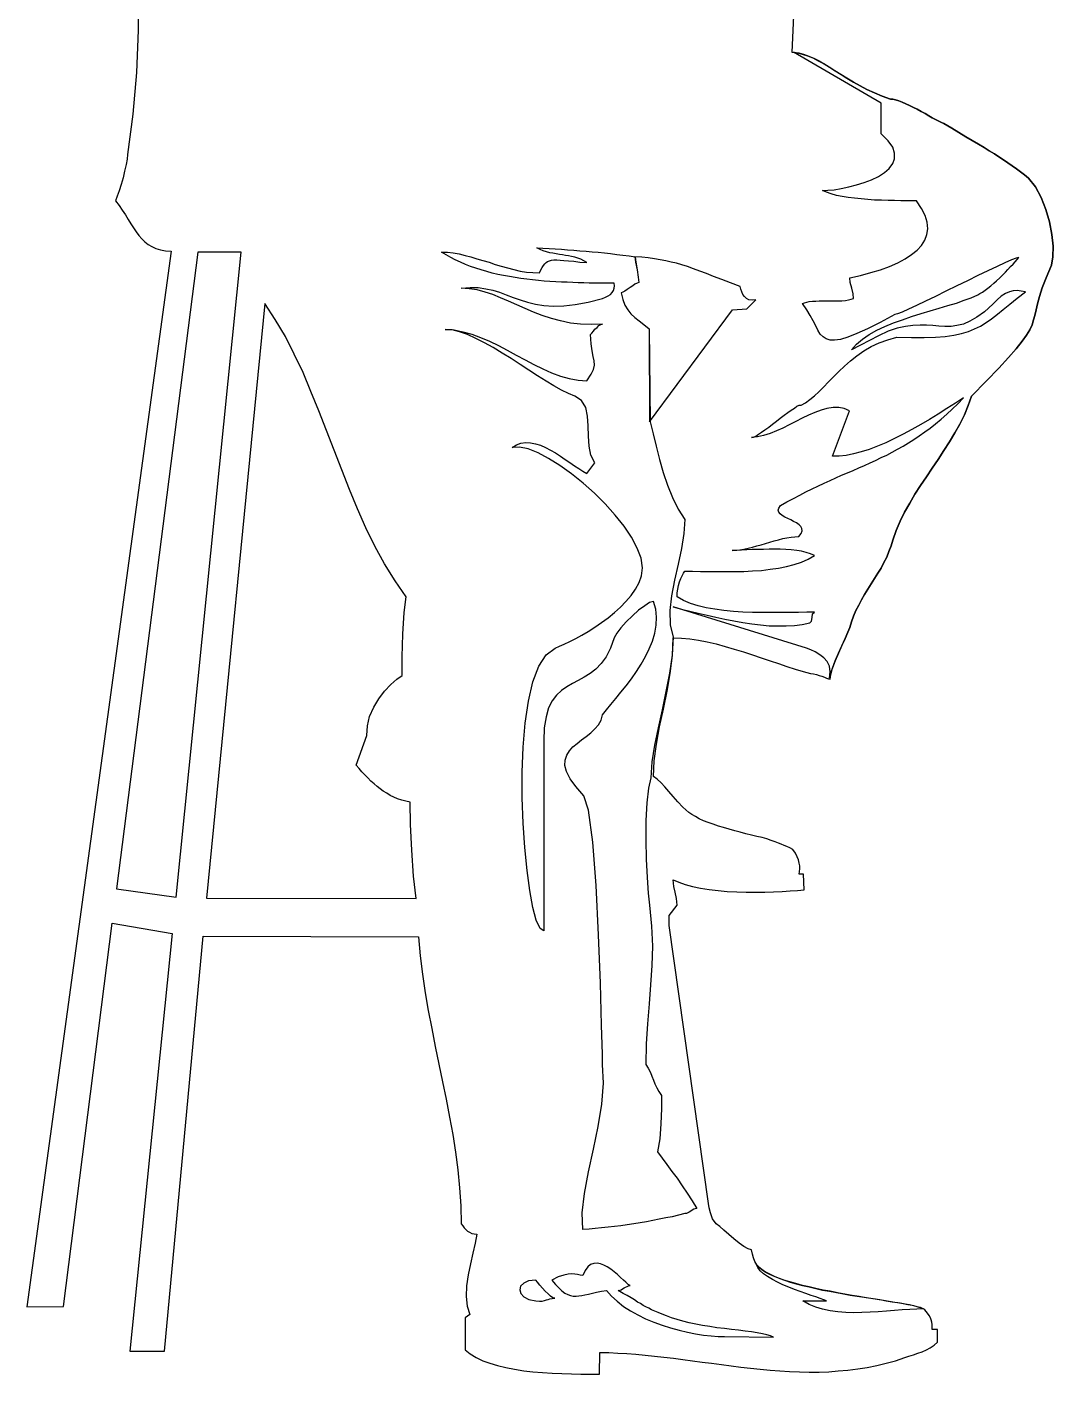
# Model space of a CAD drawing. Extents: x 143.79 to 144.6, y 53.79 to 55.53.
# Drawn here: x 143.793 to 144.498, y 53.795 to 54.722 of the extents above; entities that cross this region are included whole.
import ezdxf

# ---------------------------------------------------------------- set-up
doc = ezdxf.new("R2010")
doc.units = 0
doc.layers.get('0').update_dxf_attribs({"linetype": 'CONTINUOUS'})

msp = doc.modelspace()

# ---------------------------------------------------------------- linework, layer by layer
at = {"linetype": 'CONTINUOUS'}
for points in [[(143.86946, 54.74917), (143.86929, 54.71938), (143.86805, 54.69012), (143.86558, 54.66156), (143.86189, 54.63388), (143.86171, 54.63071), (143.861, 54.62683), (143.85994, 54.62242), (143.85889, 54.61784), (143.85747, 54.61326), (143.85624, 54.60886), (143.85483, 54.60516), (143.85378, 54.60199), (143.85624, 54.59863), (143.85835, 54.59546), (143.86047, 54.59229), (143.86241, 54.58912), (143.86418, 54.58612), (143.86611, 54.5833), (143.86787, 54.58065), (143.86982, 54.57818), (143.87175, 54.57572), (143.87387, 54.57378), (143.87616, 54.57184), (143.87863, 54.57043), (143.88145, 54.5692), (143.88462, 54.56814), (143.88797, 54.56761), (143.89185, 54.56743), (143.79278, 53.84118), (143.81799, 53.84153), (143.85131, 54.10507), (143.89273, 54.09802), (143.86347, 53.81068), (143.88744, 53.81068), (143.91406, 54.09625), (144.06196, 54.09572), (144.06319, 54.08268), (144.06477, 54.06998), (144.06654, 54.0573), (144.06865, 54.04495), (144.07112, 54.03261), (144.07359, 54.02028), (144.07606, 54.00811), (144.07852, 53.99595), (144.08099, 53.98396), (144.08346, 53.9718), (144.08558, 53.95981), (144.08751, 53.94765), (144.0891, 53.93549), (144.09034, 53.92315), (144.09104, 53.91081), (144.09139, 53.89829), (144.09245, 53.89689), (144.09351, 53.89565), (144.09457, 53.89442), (144.0958, 53.89336), (144.09703, 53.89248), (144.09862, 53.89177), (144.10021, 53.89142), (144.10214, 53.89125), (144.10109, 53.88507), (144.0995, 53.8782), (144.09774, 53.8708), (144.09615, 53.86321), (144.09509, 53.85564), (144.09474, 53.84841), (144.09545, 53.84171), (144.09738, 53.83607), (144.09421, 53.83361), (144.09421, 53.81175), (144.09756, 53.80892), (144.10162, 53.80645), (144.1062, 53.80416), (144.11113, 53.8024), (144.11643, 53.80081), (144.12207, 53.7994), (144.12806, 53.79835), (144.1344, 53.79729), (144.14075, 53.79658), (144.14727, 53.79605), (144.15397, 53.7957), (144.16066, 53.79535), (144.16719, 53.79517), (144.17371, 53.795), (144.18023, 53.795), (144.1864, 53.795), (144.18675, 53.8098), (144.19292, 53.8098), (144.19909, 53.80945), (144.20526, 53.8091), (144.2116, 53.80875), (144.21795, 53.80804), (144.22429, 53.80733), (144.23082, 53.80663), (144.23734, 53.80593), (144.24386, 53.80504), (144.25038, 53.80416), (144.25709, 53.80328), (144.26361, 53.8024), (144.2703, 53.80152), (144.277, 53.80064), (144.2837, 53.79976), (144.2904, 53.79905), (144.2971, 53.79835), (144.30379, 53.79764), (144.3105, 53.79712), (144.3172, 53.79676), (144.32407, 53.79658), (144.33077, 53.79641), (144.33747, 53.79641), (144.34416, 53.79658), (144.35068, 53.79712), (144.35738, 53.79764), (144.36409, 53.79852), (144.37061, 53.79958), (144.37713, 53.80081), (144.38365, 53.8024), (144.39017, 53.80416), (144.39652, 53.80628), (144.39934, 53.80733), (144.40234, 53.80822), (144.40533, 53.80928), (144.40833, 53.81033), (144.41132, 53.81175), (144.41397, 53.81315), (144.41661, 53.81492), (144.4189, 53.81703), (144.4189, 53.82567), (144.41538, 53.82567), (144.4152, 53.82761), (144.4152, 53.82919), (144.41503, 53.83061), (144.41467, 53.83219), (144.41414, 53.83361), (144.41326, 53.83519), (144.41203, 53.83695), (144.41027, 53.83906), (144.40956, 53.8396), (144.40815, 53.8403), (144.40639, 53.84083), (144.40427, 53.84136), (144.40163, 53.84206), (144.39863, 53.84259), (144.39528, 53.8433), (144.39176, 53.844), (144.38771, 53.84453), (144.38365, 53.84524), (144.37924, 53.84594), (144.37466, 53.84682), (144.3699, 53.84753), (144.36514, 53.84841), (144.36021, 53.84912), (144.35527, 53.85), (144.35016, 53.85088), (144.34522, 53.85193), (144.34028, 53.85281), (144.33535, 53.85388), (144.33059, 53.85493), (144.32601, 53.85599), (144.3216, 53.85723), (144.31737, 53.85845), (144.31332, 53.85969), (144.30961, 53.86092), (144.30626, 53.86233), (144.30309, 53.86375), (144.30045, 53.86516), (144.29815, 53.86674), (144.29622, 53.86833), (144.2948, 53.87009), (144.29339, 53.87238), (144.29251, 53.87485), (144.29163, 53.8775), (144.29111, 53.88049), (144.28882, 53.88102), (144.28582, 53.88278), (144.28247, 53.88507), (144.27894, 53.88807), (144.27541, 53.89107), (144.27207, 53.89389), (144.26925, 53.89653), (144.26678, 53.89829), (144.26413, 53.90182), (144.26378, 53.90305), (144.2629, 53.90588), (144.26184, 53.90922), (144.26149, 53.9124), (144.23435, 54.10348), (144.23435, 54.11035), (144.23981, 54.11741), (144.23946, 54.12217), (144.23858, 54.1264), (144.23752, 54.13045), (144.23716, 54.13503), (144.24104, 54.13327), (144.24545, 54.13168), (144.25056, 54.13028), (144.25602, 54.12921), (144.26184, 54.12833), (144.26801, 54.12763), (144.27436, 54.12692), (144.28088, 54.12657), (144.2874, 54.1264), (144.29375, 54.1264), (144.3001, 54.1264), (144.30626, 54.12657), (144.31208, 54.12692), (144.31772, 54.12728), (144.32266, 54.12763), (144.32724, 54.12816), (144.32671, 54.13873), (144.32372, 54.13873), (144.32407, 54.14067), (144.32424, 54.14261), (144.32424, 54.14455), (144.32389, 54.14649), (144.32336, 54.1486), (144.32248, 54.15072), (144.32125, 54.15319), (144.31949, 54.15583), (144.31737, 54.15689), (144.31525, 54.15795), (144.31349, 54.15866), (144.31155, 54.15954), (144.30961, 54.16024), (144.30732, 54.16112), (144.30467, 54.162), (144.30168, 54.16306), (144.29833, 54.16394), (144.29463, 54.16482), (144.29093, 54.1657), (144.28723, 54.16658), (144.28335, 54.16765), (144.27947, 54.1687), (144.27577, 54.16975), (144.27189, 54.17082), (144.26837, 54.17187), (144.26466, 54.17311), (144.26132, 54.17434), (144.25814, 54.17558), (144.25514, 54.17698), (144.2525, 54.1784), (144.25003, 54.17981), (144.24791, 54.18122), (144.24386, 54.18492), (144.24034, 54.18862), (144.23716, 54.19215), (144.23416, 54.19567), (144.23152, 54.19884), (144.22888, 54.20167), (144.22624, 54.20413), (144.22359, 54.2059), (144.22412, 54.21682), (144.22571, 54.22828), (144.22782, 54.24009), (144.23047, 54.25225), (144.23294, 54.26459), (144.23505, 54.27693), (144.23663, 54.28927), (144.23716, 54.30144), (144.24281, 54.30126), (144.24862, 54.30073), (144.25462, 54.29985), (144.26061, 54.29861), (144.26678, 54.29721), (144.27295, 54.29544), (144.27912, 54.29368), (144.28547, 54.29174), (144.29163, 54.2898), (144.29763, 54.28769), (144.30379, 54.28557), (144.30961, 54.28363), (144.31543, 54.28169), (144.32107, 54.27993), (144.32653, 54.27817), (144.33165, 54.27675), (144.33376, 54.27658), (144.3357, 54.27623), (144.33764, 54.27552), (144.3394, 54.27499), (144.34116, 54.27429), (144.34258, 54.27358), (144.34399, 54.27323), (144.34504, 54.27306), (144.34558, 54.27623), (144.3468, 54.28063), (144.34857, 54.28557), (144.35086, 54.29086), (144.35315, 54.29597), (144.35545, 54.3009), (144.35721, 54.30532), (144.35862, 54.30849), (144.35985, 54.31236), (144.36126, 54.31624), (144.36285, 54.32012), (144.36479, 54.32382), (144.36673, 54.32752), (144.36884, 54.33123), (144.37113, 54.33475), (144.37342, 54.33845), (144.37572, 54.34215), (144.37801, 54.34586), (144.38012, 54.34938), (144.38206, 54.35326), (144.384, 54.35696), (144.38559, 54.36084), (144.387, 54.36472), (144.38823, 54.3686), (144.39052, 54.37512), (144.39317, 54.38164), (144.39634, 54.38781), (144.39987, 54.39398), (144.40339, 54.40015), (144.40727, 54.40614), (144.41132, 54.41213), (144.41538, 54.41813), (144.41943, 54.42412), (144.42331, 54.43012), (144.42719, 54.43628), (144.43089, 54.44228), (144.43424, 54.44845), (144.43741, 54.45479), (144.44005, 54.46114), (144.44235, 54.46766), (144.45257, 54.47807), (144.46103, 54.48688), (144.46773, 54.49428), (144.47302, 54.50027), (144.47707, 54.50538), (144.48007, 54.50962), (144.48236, 54.51332), (144.48395, 54.51666), (144.48501, 54.52002), (144.48589, 54.52319), (144.48677, 54.52689), (144.48782, 54.53112), (144.48906, 54.53605), (144.491, 54.54205), (144.49364, 54.5491), (144.49735, 54.55774), (144.49823, 54.56355), (144.4984, 54.57078), (144.49752, 54.57889), (144.49593, 54.58753), (144.49347, 54.59599), (144.49029, 54.60427), (144.48624, 54.6115), (144.48148, 54.61749), (144.47866, 54.61978), (144.47602, 54.6219), (144.47319, 54.62401), (144.47038, 54.62613), (144.46738, 54.62806), (144.46438, 54.63018), (144.46121, 54.63212), (144.45804, 54.63424), (144.45451, 54.63635), (144.45099, 54.63864), (144.44711, 54.64093), (144.44288, 54.6434), (144.43847, 54.64604), (144.43371, 54.64887), (144.42877, 54.65186), (144.42331, 54.65503), (144.42173, 54.65574), (144.41978, 54.6568), (144.41767, 54.65786), (144.41538, 54.65909), (144.41291, 54.6605), (144.41044, 54.66191), (144.4078, 54.66332), (144.40498, 54.66491), (144.40234, 54.66614), (144.39969, 54.66755), (144.39722, 54.66878), (144.39475, 54.66985), (144.39228, 54.67073), (144.39017, 54.67143), (144.38823, 54.67178), (144.38664, 54.67196), (144.381, 54.6739), (144.37554, 54.67619), (144.37043, 54.67848), (144.36567, 54.68113), (144.36109, 54.68359), (144.35668, 54.68624), (144.35245, 54.68888), (144.34839, 54.69135), (144.34452, 54.69381), (144.34081, 54.69611), (144.33711, 54.69804), (144.33341, 54.69999), (144.32988, 54.7014), (144.32618, 54.70263), (144.32266, 54.70351), (144.31896, 54.70387), (144.32019, 54.72942)], [(144.34469, 54.27358), (144.34522, 54.27799), (144.34469, 54.28187), (144.34311, 54.28504), (144.34081, 54.28769), (144.33799, 54.2898), (144.33482, 54.29174), (144.33183, 54.29315), (144.32883, 54.29438), (144.23716, 54.32259), (144.24281, 54.32118), (144.24862, 54.31977), (144.25444, 54.31836), (144.26061, 54.31695), (144.2666, 54.31554), (144.27277, 54.31431), (144.27894, 54.31307), (144.28511, 54.31184), (144.29128, 54.31096), (144.29727, 54.31025), (144.30327, 54.30972), (144.30909, 54.30955), (144.3149, 54.30955), (144.32054, 54.30989), (144.32583, 54.3106), (144.33112, 54.31166), (144.33235, 54.31289), (144.33271, 54.31536), (144.33305, 54.31783), (144.33429, 54.31906), (144.329, 54.31906), (144.32336, 54.31888), (144.31737, 54.31888), (144.3112, 54.31871), (144.30486, 54.31871), (144.29833, 54.31871), (144.29163, 54.31888), (144.28511, 54.31906), (144.27859, 54.31942), (144.27207, 54.32012), (144.2659, 54.321), (144.2599, 54.32206), (144.25426, 54.32347), (144.24898, 54.32506), (144.24422, 54.32717), (144.23981, 54.32964), (144.23999, 54.33228), (144.24034, 54.33493), (144.24087, 54.33739), (144.24157, 54.33986), (144.24245, 54.34215), (144.24334, 54.34409), (144.24422, 54.34586), (144.24527, 54.34726), (144.25056, 54.34726), (144.25602, 54.34709), (144.26166, 54.34709), (144.26748, 54.34692), (144.27348, 54.34692), (144.27965, 54.34692), (144.28582, 54.34709), (144.29181, 54.34744), (144.2978, 54.3478), (144.30379, 54.3485), (144.30961, 54.34921), (144.31508, 54.35044), (144.32037, 54.35185), (144.32548, 54.35344), (144.33006, 54.35555), (144.33429, 54.35802), (144.33165, 54.35925), (144.32865, 54.36013), (144.32548, 54.36101), (144.32213, 54.36155), (144.31842, 54.3619), (144.31473, 54.36225), (144.31085, 54.36243), (144.30697, 54.36243), (144.30309, 54.36243), (144.29922, 54.36225), (144.29516, 54.36208), (144.29146, 54.36208), (144.28775, 54.3619), (144.28423, 54.36172), (144.28088, 54.36155), (144.27771, 54.36155), (144.28035, 54.36172), (144.283, 54.3619), (144.28582, 54.36243), (144.28864, 54.36296), (144.29163, 54.36384), (144.29463, 54.36455), (144.29763, 54.36543), (144.30062, 54.36631), (144.30362, 54.36719), (144.30662, 54.36807), (144.30961, 54.36877), (144.31261, 54.36965), (144.31543, 54.37019), (144.31825, 54.37071), (144.32089, 54.37089), (144.32354, 54.37107), (144.32513, 54.37318), (144.32583, 54.37494), (144.32565, 54.37653), (144.32495, 54.37794), (144.32372, 54.37918), (144.32196, 54.3804), (144.32001, 54.38146), (144.31808, 54.38252), (144.31596, 54.3834), (144.31385, 54.38446), (144.31208, 54.38552), (144.31067, 54.38658), (144.30979, 54.38781), (144.30943, 54.38922), (144.30979, 54.39063), (144.31102, 54.39239), (144.31543, 54.39486), (144.31984, 54.39733), (144.32424, 54.39962), (144.32848, 54.40174), (144.33271, 54.40385), (144.33676, 54.40579), (144.34099, 54.40773), (144.34504, 54.40966), (144.3491, 54.41143), (144.35298, 54.4132), (144.35703, 54.41478), (144.36091, 54.41654), (144.36479, 54.41831), (144.36866, 54.41989), (144.37254, 54.42165), (144.37642, 54.42341), (144.38012, 54.42536), (144.384, 54.42712), (144.38771, 54.42906), (144.3914, 54.43117), (144.39528, 54.43329), (144.39899, 54.4354), (144.40268, 54.43787), (144.40639, 54.44034), (144.41027, 54.44298), (144.41397, 54.44563), (144.41767, 54.44862), (144.42155, 54.45179), (144.42542, 54.45515), (144.42913, 54.45867), (144.43301, 54.46237), (144.43688, 54.46643), (144.43124, 54.46273), (144.42525, 54.45902), (144.41943, 54.45533), (144.41344, 54.45162), (144.40744, 54.4481), (144.40128, 54.44457), (144.39528, 54.4414), (144.38947, 54.4384), (144.38347, 54.43558), (144.37765, 54.43311), (144.37201, 54.431), (144.36655, 54.42923), (144.36126, 54.42783), (144.35615, 54.42677), (144.35122, 54.42641), (144.34663, 54.42641), (144.35844, 54.45761), (144.35474, 54.4592), (144.35104, 54.4599), (144.34716, 54.4599), (144.34293, 54.4592), (144.33888, 54.45797), (144.33464, 54.45638), (144.33024, 54.45462), (144.32583, 54.4525), (144.32142, 54.45021), (144.31702, 54.44792), (144.31261, 54.44563), (144.30821, 54.44369), (144.30379, 54.44192), (144.29939, 54.44051), (144.29516, 54.43963), (144.29111, 54.43928), (144.29234, 54.43946), (144.29392, 54.44016), (144.29586, 54.4414), (144.29798, 54.44281), (144.30027, 54.44439), (144.30291, 54.44633), (144.30556, 54.44827), (144.30821, 54.45039), (144.31085, 54.4525), (144.31349, 54.45444), (144.31596, 54.45638), (144.31842, 54.45797), (144.32054, 54.45938), (144.3223, 54.46061), (144.32389, 54.46132), (144.32513, 54.46149), (144.32812, 54.46308), (144.33112, 54.4652), (144.33429, 54.46784), (144.33729, 54.47066), (144.34064, 54.47383), (144.34399, 54.47736), (144.34734, 54.48088), (144.35104, 54.48459), (144.35491, 54.48828), (144.35915, 54.49182), (144.36355, 54.49534), (144.36831, 54.49869), (144.37342, 54.50168), (144.37889, 54.50433), (144.38471, 54.50645), (144.39105, 54.50821), (144.4011, 54.50785), (144.40974, 54.50785), (144.41749, 54.50821), (144.42419, 54.50874), (144.43018, 54.50962), (144.43548, 54.51067), (144.44023, 54.51209), (144.44447, 54.51385), (144.44852, 54.51578), (144.4524, 54.51825), (144.4561, 54.5209), (144.46015, 54.52389), (144.4642, 54.52724), (144.46879, 54.53095), (144.47373, 54.535), (144.47937, 54.5394), (144.47654, 54.53993), (144.47373, 54.54029), (144.47108, 54.54011), (144.46843, 54.5394), (144.46562, 54.53817), (144.46279, 54.53641), (144.45998, 54.53395), (144.45698, 54.53077), (144.45134, 54.52566), (144.44605, 54.52196), (144.44129, 54.51913), (144.43671, 54.5172), (144.4323, 54.51614), (144.42825, 54.51561), (144.42402, 54.51561), (144.41996, 54.51578), (144.41573, 54.51614), (144.41132, 54.51649), (144.40692, 54.51649), (144.40198, 54.51632), (144.39687, 54.51561), (144.39123, 54.51438), (144.38506, 54.51226), (144.37836, 54.50909), (144.35985, 54.49957), (144.3632, 54.50345), (144.36743, 54.50679), (144.37201, 54.50997), (144.37713, 54.51297), (144.38277, 54.51561), (144.38876, 54.51808), (144.39493, 54.5202), (144.4011, 54.52248), (144.40762, 54.52442), (144.41397, 54.52636), (144.42014, 54.52812), (144.42613, 54.52989), (144.43194, 54.53165), (144.43724, 54.53359), (144.44217, 54.53535), (144.44658, 54.53729), (144.44816, 54.53817), (144.44993, 54.53905), (144.45169, 54.54047), (144.45363, 54.54187), (144.45557, 54.54346), (144.45768, 54.54522), (144.45962, 54.54699), (144.46174, 54.54892), (144.46368, 54.55086), (144.46562, 54.5528), (144.46738, 54.55474), (144.46914, 54.55668), (144.4709, 54.55845), (144.47231, 54.56003), (144.47373, 54.56162), (144.47478, 54.56303), (144.47302, 54.5625), (144.46985, 54.56126), (144.46526, 54.55933), (144.45998, 54.55686), (144.45363, 54.55386), (144.44676, 54.55051), (144.43953, 54.54699), (144.43213, 54.54346), (144.42472, 54.53976), (144.41749, 54.53623), (144.41062, 54.53288), (144.40445, 54.52989), (144.39899, 54.52742), (144.39458, 54.52548), (144.3914, 54.52425), (144.38964, 54.52372), (144.37942, 54.51825), (144.37078, 54.51402), (144.36338, 54.51067), (144.35738, 54.50821), (144.35227, 54.50662), (144.34822, 54.50609), (144.34504, 54.50609), (144.3424, 54.50697), (144.34028, 54.50838), (144.33835, 54.51032), (144.33676, 54.51297), (144.33517, 54.51596), (144.33341, 54.51931), (144.33147, 54.52301), (144.32918, 54.52707), (144.32618, 54.5313), (144.32741, 54.53183), (144.329, 54.53236), (144.33077, 54.53271), (144.33288, 54.53288), (144.33517, 54.53288), (144.33764, 54.53306), (144.34011, 54.53306), (144.34275, 54.53306), (144.3454, 54.53306), (144.34804, 54.53306), (144.35068, 54.53324), (144.35315, 54.53324), (144.35562, 54.53341), (144.35774, 54.53376), (144.35967, 54.53429), (144.36126, 54.53483), (144.36091, 54.538), (144.36003, 54.54187), (144.35897, 54.54575), (144.35862, 54.54892), (144.36602, 54.55068), (144.37308, 54.55263), (144.37977, 54.55456), (144.38594, 54.55686), (144.39158, 54.55933), (144.39669, 54.56197), (144.4011, 54.56497), (144.40498, 54.56797), (144.40798, 54.57131), (144.41027, 54.57484), (144.41167, 54.57872), (144.41221, 54.58277), (144.41185, 54.58717), (144.41044, 54.59176), (144.40798, 54.59669), (144.40445, 54.60199), (144.40128, 54.60199), (144.39757, 54.60199), (144.39369, 54.60199), (144.38947, 54.60216), (144.38506, 54.60216), (144.38048, 54.60234), (144.37572, 54.60251), (144.37113, 54.60287), (144.36655, 54.60322), (144.36197, 54.60375), (144.35756, 54.60427), (144.35333, 54.60498), (144.34945, 54.60568), (144.34575, 54.60674), (144.34258, 54.6078), (144.33976, 54.60903), (144.34346, 54.60921), (144.34787, 54.60956), (144.3528, 54.61044), (144.35791, 54.6115), (144.3632, 54.6129), (144.36849, 54.61449), (144.3736, 54.61643), (144.37836, 54.61872), (144.38241, 54.62137), (144.38576, 54.62418), (144.38823, 54.62754), (144.38947, 54.63089), (144.38947, 54.63476), (144.38823, 54.63881), (144.38506, 54.64323), (144.3803, 54.64799), (144.3803, 54.66914), (144.32001, 54.70422), (144.32354, 54.70368), (144.32689, 54.7028), (144.33041, 54.70157), (144.33394, 54.69999), (144.33747, 54.69823), (144.34099, 54.69611), (144.34469, 54.69381), (144.34857, 54.69135), (144.35262, 54.68888), (144.35668, 54.68624), (144.36109, 54.68359), (144.36567, 54.68113), (144.37043, 54.67848), (144.37554, 54.67619), (144.381, 54.6739), (144.38664, 54.67196), (144.38823, 54.67178), (144.39017, 54.67143), (144.39228, 54.67073), (144.39475, 54.66985), (144.39722, 54.66878), (144.39969, 54.66755), (144.40234, 54.66614), (144.40498, 54.66491), (144.4078, 54.66332), (144.41044, 54.66191), (144.41291, 54.6605), (144.41538, 54.65909), (144.41767, 54.65786), (144.41978, 54.6568), (144.42173, 54.65574), (144.42331, 54.65503), (144.42877, 54.65186), (144.43371, 54.64887), (144.43847, 54.64604), (144.44288, 54.6434), (144.44711, 54.64093), (144.45099, 54.63864), (144.45451, 54.63635), (144.45804, 54.63424), (144.46121, 54.63212), (144.46438, 54.63018), (144.46738, 54.62806), (144.47038, 54.62613), (144.47319, 54.62401), (144.47602, 54.6219), (144.47866, 54.61978), (144.48148, 54.61749), (144.48624, 54.6115), (144.49029, 54.60427), (144.49347, 54.59599), (144.49593, 54.58753), (144.49752, 54.57889), (144.4984, 54.57078), (144.49823, 54.56355), (144.49735, 54.55774), (144.49364, 54.5491), (144.491, 54.54205), (144.48906, 54.53605), (144.48782, 54.53112), (144.48677, 54.52689), (144.48589, 54.52319), (144.48501, 54.52002), (144.48395, 54.51666), (144.48236, 54.51332), (144.48007, 54.50962), (144.47707, 54.50538), (144.47302, 54.50027), (144.46773, 54.49428), (144.46103, 54.48688), (144.45257, 54.47807), (144.44235, 54.46766), (144.44005, 54.46114), (144.43741, 54.45479), (144.43424, 54.44845), (144.43089, 54.44228), (144.42719, 54.43628), (144.42331, 54.43012), (144.41943, 54.42412), (144.41538, 54.41813), (144.41132, 54.41213), (144.40727, 54.40614), (144.40339, 54.40015), (144.39987, 54.39398), (144.39634, 54.38781), (144.39317, 54.38164), (144.39052, 54.37512), (144.38823, 54.3686), (144.387, 54.36472), (144.38559, 54.36084), (144.384, 54.35696), (144.38206, 54.35326), (144.38012, 54.34938), (144.37801, 54.34586), (144.37572, 54.34215), (144.37342, 54.33845), (144.37113, 54.33475), (144.36884, 54.33123), (144.36673, 54.32752), (144.36479, 54.32382), (144.36285, 54.32012), (144.36126, 54.31624), (144.35985, 54.31236), (144.35862, 54.30849), (144.35721, 54.30532), (144.35545, 54.3009), (144.35315, 54.29614), (144.35086, 54.29086), (144.34857, 54.28557), (144.34663, 54.28081), (144.34522, 54.27658), (144.34469, 54.27358)], [(143.91036, 54.56673), (143.85448, 54.12869), (143.89537, 54.12305), (143.94015, 54.56673), (143.91036, 54.56673)], [(144.17494, 53.89442), (144.17459, 53.90588), (144.17618, 53.91927), (144.17899, 53.93408), (144.18234, 53.94959), (144.18551, 53.96528), (144.18816, 53.98062), (144.18922, 53.99507), (144.18851, 54.00794), (144.18851, 54.01499), (144.18798, 54.03508), (144.1871, 54.06382), (144.18587, 54.09714), (144.18411, 54.13098), (144.18182, 54.16094), (144.17899, 54.1828), (144.17564, 54.19268), (144.17018, 54.19902), (144.1663, 54.20448), (144.16384, 54.20942), (144.16277, 54.21365), (144.16295, 54.21735), (144.16401, 54.2207), (144.16577, 54.2237), (144.16824, 54.22634), (144.17106, 54.22881), (144.17423, 54.23128), (144.1774, 54.23357), (144.18058, 54.23604), (144.1834, 54.23868), (144.18587, 54.2415), (144.18763, 54.24485), (144.18851, 54.24837), (144.19133, 54.25191), (144.19433, 54.2556), (144.19768, 54.25966), (144.20121, 54.26407), (144.2049, 54.26847), (144.20843, 54.27323), (144.21196, 54.27817), (144.21513, 54.28328), (144.21813, 54.28857), (144.22077, 54.29385), (144.22288, 54.29914), (144.22447, 54.30461), (144.22553, 54.31007), (144.22571, 54.31554), (144.22518, 54.321), (144.22359, 54.32629), (144.22095, 54.32559), (144.2176, 54.32347), (144.21337, 54.3203), (144.20914, 54.3166), (144.2049, 54.31236), (144.20121, 54.30831), (144.19838, 54.30461), (144.19662, 54.30144), (144.19415, 54.29421), (144.19098, 54.28839), (144.18763, 54.28363), (144.18393, 54.27975), (144.18005, 54.27675), (144.176, 54.27429), (144.17176, 54.272), (144.16789, 54.26988), (144.16401, 54.26759), (144.16032, 54.26512), (144.15697, 54.26195), (144.15397, 54.25807), (144.1515, 54.25313), (144.14974, 54.24714), (144.1485, 54.23956), (144.14815, 54.23057), (144.14815, 54.21012), (144.14815, 54.16518), (144.14815, 54.12022), (144.14815, 54.09978), (144.14569, 54.10154), (144.14304, 54.10718), (144.14075, 54.11599), (144.13863, 54.12763), (144.1367, 54.14137), (144.13511, 54.15707), (144.13405, 54.17381), (144.13335, 54.19126), (144.13335, 54.20889), (144.13405, 54.22617), (144.13546, 54.24273), (144.13758, 54.25789), (144.14075, 54.27111), (144.14481, 54.28187), (144.14991, 54.2898), (144.15609, 54.29438), (144.1589, 54.29562), (144.16225, 54.29703), (144.16612, 54.29879), (144.17018, 54.3009), (144.17441, 54.3032), (144.17882, 54.30584), (144.1834, 54.30867), (144.18798, 54.31184), (144.19257, 54.31519), (144.1968, 54.31871), (144.20103, 54.32242), (144.20473, 54.32647), (144.20825, 54.33052), (144.21125, 54.33493), (144.21372, 54.33934), (144.21548, 54.34392), (144.21619, 54.34956), (144.21513, 54.35608), (144.21249, 54.36313), (144.20861, 54.37053), (144.2035, 54.37811), (144.19733, 54.3857), (144.19045, 54.39345), (144.18305, 54.40085), (144.17529, 54.40773), (144.16736, 54.41425), (144.15926, 54.41989), (144.1515, 54.42483), (144.14427, 54.42871), (144.1374, 54.43135), (144.1314, 54.43259), (144.12647, 54.4324), (144.12947, 54.43417), (144.13247, 54.43523), (144.13582, 54.43576), (144.13899, 54.43558), (144.14251, 54.43487), (144.14586, 54.43382), (144.14939, 54.43223), (144.15274, 54.43047), (144.15626, 54.42853), (144.15961, 54.42641), (144.16295, 54.42412), (144.16612, 54.42201), (144.1693, 54.41972), (144.1723, 54.41777), (144.17512, 54.41601), (144.17776, 54.41443), (144.18322, 54.42165), (144.18058, 54.42695), (144.17935, 54.43329), (144.17899, 54.44016), (144.17882, 54.44722), (144.17829, 54.45391), (144.17706, 54.4599), (144.17423, 54.46466), (144.16965, 54.46766), (144.16524, 54.46942), (144.16032, 54.47172), (144.15521, 54.47472), (144.14974, 54.47789), (144.14393, 54.48159), (144.13793, 54.48547), (144.13194, 54.48935), (144.12576, 54.4934), (144.1196, 54.49727), (144.11343, 54.50098), (144.10744, 54.50433), (144.10144, 54.50733), (144.0958, 54.50997), (144.09034, 54.51191), (144.08522, 54.51314), (144.08046, 54.51349), (144.08663, 54.51314), (144.09262, 54.51191), (144.0988, 54.51032), (144.10479, 54.50803), (144.11096, 54.50538), (144.11695, 54.50239), (144.12312, 54.49922), (144.12911, 54.49587), (144.13528, 54.49252), (144.14128, 54.48935), (144.14745, 54.48635), (144.15344, 54.48371), (144.15961, 54.48141), (144.1656, 54.47983), (144.17176, 54.47859), (144.17776, 54.47824), (144.18076, 54.48264), (144.18234, 54.48599), (144.18305, 54.48899), (144.18287, 54.49182), (144.18216, 54.49499), (144.18146, 54.49886), (144.18076, 54.50362), (144.1804, 54.50997), (144.18058, 54.51032), (144.18128, 54.51102), (144.18234, 54.51226), (144.1834, 54.51367), (144.18481, 54.5149), (144.18604, 54.51614), (144.18746, 54.51684), (144.18851, 54.5172), (144.18076, 54.51684), (144.17353, 54.51702), (144.16648, 54.5179), (144.15978, 54.51931), (144.15344, 54.52108), (144.1471, 54.52319), (144.1411, 54.52548), (144.13528, 54.52795), (144.12964, 54.53041), (144.124, 54.53288), (144.11854, 54.53535), (144.11325, 54.53747), (144.10778, 54.53923), (144.10232, 54.54064), (144.09686, 54.54152), (144.09139, 54.54187), (144.09756, 54.5424), (144.10302, 54.54223), (144.10832, 54.54152), (144.11308, 54.54047), (144.11783, 54.53905), (144.12241, 54.53729), (144.12718, 54.53553), (144.13194, 54.53395), (144.13705, 54.53236), (144.14251, 54.53095), (144.14833, 54.53006), (144.15485, 54.52953), (144.16189, 54.52971), (144.16983, 54.53059), (144.17864, 54.53218), (144.18851, 54.53483), (144.19063, 54.53571), (144.19257, 54.53659), (144.19398, 54.53764), (144.19521, 54.53888), (144.19609, 54.54029), (144.19662, 54.54187), (144.1968, 54.54346), (144.19662, 54.5454), (144.19327, 54.5454), (144.18993, 54.5454), (144.1864, 54.5454), (144.18287, 54.5454), (144.17935, 54.5454), (144.17564, 54.54558), (144.17176, 54.54558), (144.16807, 54.54575), (144.16419, 54.54593), (144.16032, 54.54611), (144.15644, 54.54628), (144.15238, 54.54646), (144.1485, 54.54681), (144.14445, 54.54716), (144.14039, 54.54751), (144.13652, 54.54804), (144.13247, 54.54858), (144.12841, 54.54928), (144.12453, 54.5498), (144.12048, 54.55068), (144.1166, 54.55139), (144.11272, 54.55227), (144.10902, 54.55333), (144.10514, 54.55439), (144.10144, 54.55562), (144.09791, 54.55686), (144.09439, 54.55827), (144.09086, 54.55968), (144.08734, 54.56126), (144.08417, 54.56303), (144.08099, 54.56479), (144.07782, 54.56673), (144.08187, 54.56655), (144.08593, 54.5662), (144.08998, 54.5655), (144.09403, 54.56443), (144.09809, 54.56338), (144.10214, 54.56214), (144.10637, 54.56091), (144.11061, 54.55968), (144.11466, 54.55827), (144.11889, 54.55703), (144.1233, 54.5558), (144.12753, 54.55474), (144.13194, 54.55368), (144.13634, 54.55298), (144.14075, 54.55263), (144.14533, 54.55245), (144.14621, 54.55439), (144.1471, 54.55615), (144.14798, 54.55756), (144.14886, 54.55862), (144.14974, 54.5595), (144.15079, 54.56021), (144.15203, 54.56074), (144.15344, 54.56109), (144.15503, 54.56126), (144.15714, 54.56126), (144.15944, 54.56109), (144.16207, 54.56091), (144.16524, 54.56074), (144.16895, 54.56038), (144.173, 54.55986), (144.17776, 54.5595), (144.17582, 54.56074), (144.17371, 54.56179), (144.17159, 54.5625), (144.16948, 54.56321), (144.16736, 54.56373), (144.16524, 54.56409), (144.16313, 54.56443), (144.16102, 54.56479), (144.1589, 54.56514), (144.15661, 54.5655), (144.1545, 54.56585), (144.15238, 54.5662), (144.15009, 54.5669), (144.1478, 54.56761), (144.14569, 54.56849), (144.14339, 54.56955), (144.14762, 54.56937), (144.15185, 54.5692), (144.15609, 54.56885), (144.16032, 54.56867), (144.16454, 54.56831), (144.16877, 54.56797), (144.173, 54.56761), (144.17723, 54.56743), (144.18146, 54.5669), (144.18569, 54.56655), (144.18993, 54.5662), (144.19415, 54.56567), (144.19838, 54.56514), (144.20261, 54.56461), (144.20685, 54.56409), (144.21108, 54.56355), (144.21143, 54.55968), (144.21231, 54.55456), (144.21319, 54.54946), (144.21354, 54.54575), (144.21231, 54.5454), (144.2109, 54.5447), (144.20932, 54.54346), (144.20755, 54.54223), (144.20561, 54.54099), (144.20402, 54.53976), (144.20261, 54.53905), (144.20138, 54.5387), (144.20261, 54.53412), (144.20402, 54.53024), (144.20597, 54.52707), (144.20808, 54.52425), (144.21072, 54.52178), (144.21372, 54.51949), (144.21707, 54.51684), (144.22077, 54.51402), (144.2213, 54.45003), (144.22341, 54.44175), (144.22553, 54.43311), (144.22782, 54.42412), (144.23029, 54.41513), (144.23328, 54.40632), (144.23663, 54.39786), (144.24051, 54.38993), (144.24527, 54.38287), (144.24457, 54.37318), (144.24281, 54.36278), (144.24051, 54.35202), (144.23804, 54.3411), (144.23611, 54.33034), (144.23487, 54.32012), (144.23505, 54.31043), (144.23716, 54.30179), (144.23646, 54.28945), (144.2347, 54.27711), (144.23223, 54.26442), (144.22959, 54.25191), (144.22676, 54.23956), (144.22429, 54.22758), (144.22253, 54.21612), (144.22183, 54.20519), (144.22024, 54.19796), (144.21901, 54.18792), (144.21848, 54.17575), (144.21848, 54.16253), (144.21865, 54.14913), (144.21919, 54.13662), (144.22007, 54.12569), (144.22095, 54.11741), (144.22236, 54.10312), (144.22288, 54.08937), (144.22253, 54.07598), (144.22165, 54.06276), (144.2206, 54.04954), (144.21953, 54.03596), (144.21865, 54.02221), (144.21831, 54.00794), (144.22007, 54.00529), (144.22148, 54.00247), (144.22253, 53.99983), (144.22359, 53.99718), (144.22465, 53.99454), (144.22588, 53.9919), (144.22729, 53.98926), (144.22906, 53.98661), (144.22906, 53.97762), (144.22871, 53.96722), (144.228, 53.95682), (144.22641, 53.94783), (144.22959, 53.94359), (144.23276, 53.93919), (144.23628, 53.93443), (144.23981, 53.92967), (144.24334, 53.92456), (144.24686, 53.91945), (144.25021, 53.91416), (144.25338, 53.90887), (144.25233, 53.90869), (144.25127, 53.90834), (144.25021, 53.90781), (144.24933, 53.90711), (144.24827, 53.9064), (144.24721, 53.90588), (144.24633, 53.90552), (144.24527, 53.90534), (144.24087, 53.90429), (144.23646, 53.90323), (144.23206, 53.90235), (144.22764, 53.90146), (144.22324, 53.90058), (144.21883, 53.8997), (144.21443, 53.899), (144.21002, 53.89829), (144.20561, 53.89759), (144.20121, 53.89706), (144.1968, 53.89653), (144.19239, 53.89601), (144.18798, 53.89547), (144.18358, 53.89512), (144.17935, 53.89477), (144.17494, 53.89442)], [(144.2109, 54.56355), (144.21125, 54.55968), (144.21231, 54.55456), (144.21319, 54.54946), (144.21354, 54.54575), (144.21231, 54.5454), (144.2109, 54.5447), (144.20932, 54.54346), (144.20755, 54.54223), (144.20561, 54.54099), (144.20402, 54.53976), (144.20261, 54.53905), (144.20138, 54.5387), (144.20261, 54.53412), (144.20402, 54.53024), (144.20597, 54.52707), (144.20808, 54.52425), (144.21072, 54.52178), (144.21372, 54.51949), (144.21707, 54.51684), (144.22077, 54.51402), (144.22095, 54.45003), (144.27788, 54.52707), (144.28775, 54.52777), (144.2941, 54.53395), (144.29146, 54.53359), (144.28916, 54.53395), (144.28758, 54.53483), (144.28617, 54.53605), (144.28511, 54.53764), (144.2844, 54.5394), (144.2837, 54.54117), (144.28317, 54.54293), (144.27665, 54.54558), (144.27065, 54.54787), (144.26501, 54.54998), (144.26008, 54.55192), (144.2555, 54.55368), (144.25109, 54.55527), (144.24703, 54.55668), (144.24316, 54.55791), (144.23946, 54.55897), (144.23575, 54.55986), (144.23206, 54.56074), (144.22817, 54.56144), (144.22429, 54.56214), (144.22007, 54.56267), (144.21566, 54.56321), (144.2109, 54.56355)], [(143.95636, 54.5313), (143.91635, 54.12234), (144.06037, 54.12217), (144.0586, 54.1375), (144.05737, 54.1553), (144.05649, 54.17293), (144.05632, 54.18827), (144.05332, 54.18897), (144.0505, 54.18968), (144.04768, 54.19073), (144.04503, 54.19179), (144.04257, 54.19303), (144.04027, 54.19444), (144.03781, 54.19585), (144.03569, 54.19743), (144.03358, 54.1992), (144.03146, 54.20096), (144.02934, 54.2029), (144.02723, 54.20501), (144.02529, 54.20695), (144.02318, 54.20924), (144.02123, 54.21154), (144.01912, 54.21383), (144.02652, 54.2341), (144.02687, 54.2408), (144.02846, 54.24732), (144.03129, 54.25367), (144.03481, 54.25948), (144.03869, 54.26477), (144.04292, 54.26935), (144.04714, 54.27288), (144.05085, 54.27552), (144.05085, 54.28839), (144.0512, 54.3039), (144.05208, 54.31871), (144.05367, 54.32964), (144.04592, 54.34057), (144.03869, 54.3522), (144.03199, 54.36436), (144.02582, 54.37706), (144.02, 54.3901), (144.01454, 54.40332), (144.00925, 54.41689), (144.00396, 54.43047), (143.99885, 54.44404), (143.99356, 54.45761), (143.98809, 54.47084), (143.98263, 54.48388), (143.97663, 54.49657), (143.97047, 54.50874), (143.96359, 54.52037), (143.95636, 54.5313)], [(144.15362, 53.85969), (144.15626, 53.85669), (144.15856, 53.85423), (144.16066, 53.85229), (144.16277, 53.8507), (144.16472, 53.84964), (144.16665, 53.84894), (144.16841, 53.84858), (144.17036, 53.84858), (144.1723, 53.84876), (144.17441, 53.84894), (144.17652, 53.84946), (144.17899, 53.85), (144.18164, 53.8507), (144.18446, 53.85141), (144.18781, 53.85193), (144.19133, 53.85246), (144.19469, 53.84858), (144.19856, 53.84506), (144.20297, 53.84153), (144.20773, 53.83854), (144.21284, 53.83572), (144.21813, 53.83307), (144.22377, 53.83078), (144.22959, 53.82867), (144.2354, 53.82673), (144.24122, 53.82514), (144.24703, 53.82373), (144.2525, 53.82267), (144.25797, 53.82179), (144.26325, 53.82126), (144.26801, 53.82091), (144.27242, 53.82074), (144.30609, 53.82038), (144.30415, 53.82126), (144.3015, 53.82197), (144.29851, 53.82267), (144.29498, 53.82338), (144.29093, 53.82408), (144.2867, 53.82461), (144.28211, 53.82514), (144.27736, 53.82567), (144.27242, 53.82638), (144.26731, 53.8269), (144.26237, 53.82761), (144.25744, 53.82849), (144.25267, 53.82937), (144.24827, 53.83025), (144.24386, 53.83131), (144.23999, 53.83254), (144.23611, 53.83378), (144.23258, 53.83501), (144.22959, 53.83625), (144.22694, 53.8373), (144.22447, 53.83818), (144.22236, 53.83925), (144.22042, 53.8403), (144.21848, 53.84118), (144.21654, 53.84224), (144.21478, 53.84348), (144.21266, 53.84453), (144.21054, 53.84594), (144.20825, 53.84735), (144.20561, 53.84894), (144.20279, 53.85052), (144.19944, 53.85246), (144.2005, 53.85264), (144.20138, 53.85299), (144.20244, 53.85352), (144.2035, 53.85423), (144.20438, 53.85476), (144.20544, 53.85528), (144.20649, 53.85564), (144.20755, 53.85581), (144.20632, 53.85669), (144.20473, 53.85811), (144.20297, 53.85969), (144.20103, 53.86145), (144.19891, 53.86339), (144.19662, 53.86533), (144.19433, 53.86709), (144.19186, 53.86868), (144.18957, 53.86991), (144.1871, 53.8708), (144.18481, 53.87132), (144.18252, 53.87115), (144.1804, 53.87027), (144.17847, 53.86868), (144.1767, 53.86621), (144.17512, 53.86287), (144.17318, 53.86304), (144.17141, 53.86339), (144.16948, 53.86375), (144.16736, 53.86392), (144.16489, 53.86375), (144.16189, 53.86304), (144.1582, 53.8618), (144.15362, 53.85969)], [(144.40956, 53.83977), (144.4048, 53.8396), (144.39987, 53.83942), (144.39475, 53.83906), (144.38929, 53.83871), (144.38383, 53.83818), (144.37818, 53.83783), (144.37254, 53.83748), (144.3669, 53.8373), (144.36126, 53.83713), (144.3558, 53.8373), (144.35034, 53.83783), (144.34504, 53.83854), (144.33993, 53.8396), (144.33517, 53.84101), (144.33059, 53.84294), (144.32636, 53.84541), (144.34258, 53.84541), (144.34081, 53.84612), (144.33835, 53.847), (144.33535, 53.84806), (144.332, 53.84912), (144.32848, 53.85035), (144.3246, 53.85176), (144.32072, 53.85317), (144.31666, 53.85476), (144.31261, 53.85634), (144.30891, 53.85811), (144.30538, 53.86004), (144.30203, 53.86199), (144.29922, 53.86392), (144.29692, 53.86604), (144.29534, 53.86833), (144.29428, 53.87062), (144.29604, 53.86886), (144.29815, 53.86709), (144.30062, 53.86533), (144.30345, 53.86392), (144.30662, 53.86233), (144.30997, 53.86092), (144.31367, 53.85952), (144.31754, 53.85828), (144.32177, 53.85705), (144.32601, 53.85599), (144.33059, 53.85493), (144.33517, 53.85388), (144.33993, 53.85281), (144.34469, 53.85193), (144.34945, 53.85105), (144.35421, 53.85017), (144.35897, 53.84929), (144.36373, 53.84858), (144.36849, 53.84788), (144.37308, 53.84717), (144.37748, 53.84647), (144.38171, 53.84577), (144.38576, 53.84524), (144.38964, 53.84453), (144.39335, 53.844), (144.39669, 53.8433), (144.39969, 53.84277), (144.40251, 53.84224), (144.4048, 53.84153), (144.40692, 53.84101), (144.4085, 53.8403), (144.40956, 53.83977)], [(144.14269, 53.84541), (144.14515, 53.84524), (144.1471, 53.84524), (144.14868, 53.84559), (144.15009, 53.84594), (144.15115, 53.84629), (144.15238, 53.84682), (144.15397, 53.847), (144.15573, 53.84717), (144.1545, 53.84753), (144.15291, 53.84858), (144.15115, 53.85017), (144.14921, 53.85193), (144.14727, 53.85405), (144.14551, 53.85616), (144.14393, 53.85811), (144.14269, 53.85969), (144.13775, 53.85916), (144.1344, 53.85757), (144.13228, 53.85546), (144.13176, 53.85299), (144.13247, 53.85035), (144.13458, 53.84806), (144.13793, 53.84629), (144.14269, 53.84541)]]:
    msp.add_lwpolyline(points, dxfattribs=at)

doc.saveas('drawing.dxf')
